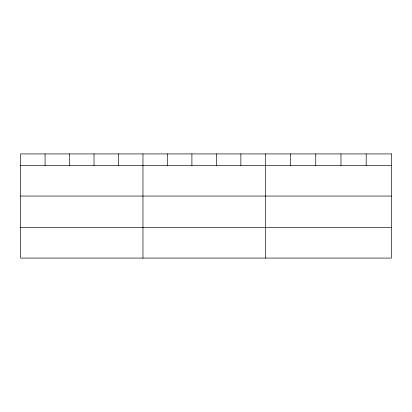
<?xml version="1.0" encoding="UTF-8"?>
<svg xmlns="http://www.w3.org/2000/svg" width="412" height="412" viewBox="0 0 412 412"><rect width="100%" height="100%" fill="white"/><g stroke="black" fill="none" stroke-linecap="round" stroke-linejoin="round"><path stroke-width="0.62" d="M20.6 165.506L391.4 165.506M20.6 196.055L391.4 196.055M20.6 227.532L391.4 227.532M366.186 153.923L366.186 165.506M340.971 153.923L340.971 165.506M315.757 153.923L315.757 165.506M290.542 153.923L290.542 165.506M265.328 153.923L265.328 258.077M240.855 153.923L240.855 165.506M216.382 153.923L216.382 165.506M191.91 153.923L191.91 165.506M167.437 153.923L167.437 165.506M142.964 153.923L142.964 258.077M118.491 153.923L118.491 165.506M94.018 153.923L94.018 165.506M69.546 153.923L69.546 165.506M45.073 153.923L45.073 165.506M391.4 153.923L20.6 153.923L20.6 258.077L391.4 258.077L391.4 153.923"/></g></svg>
